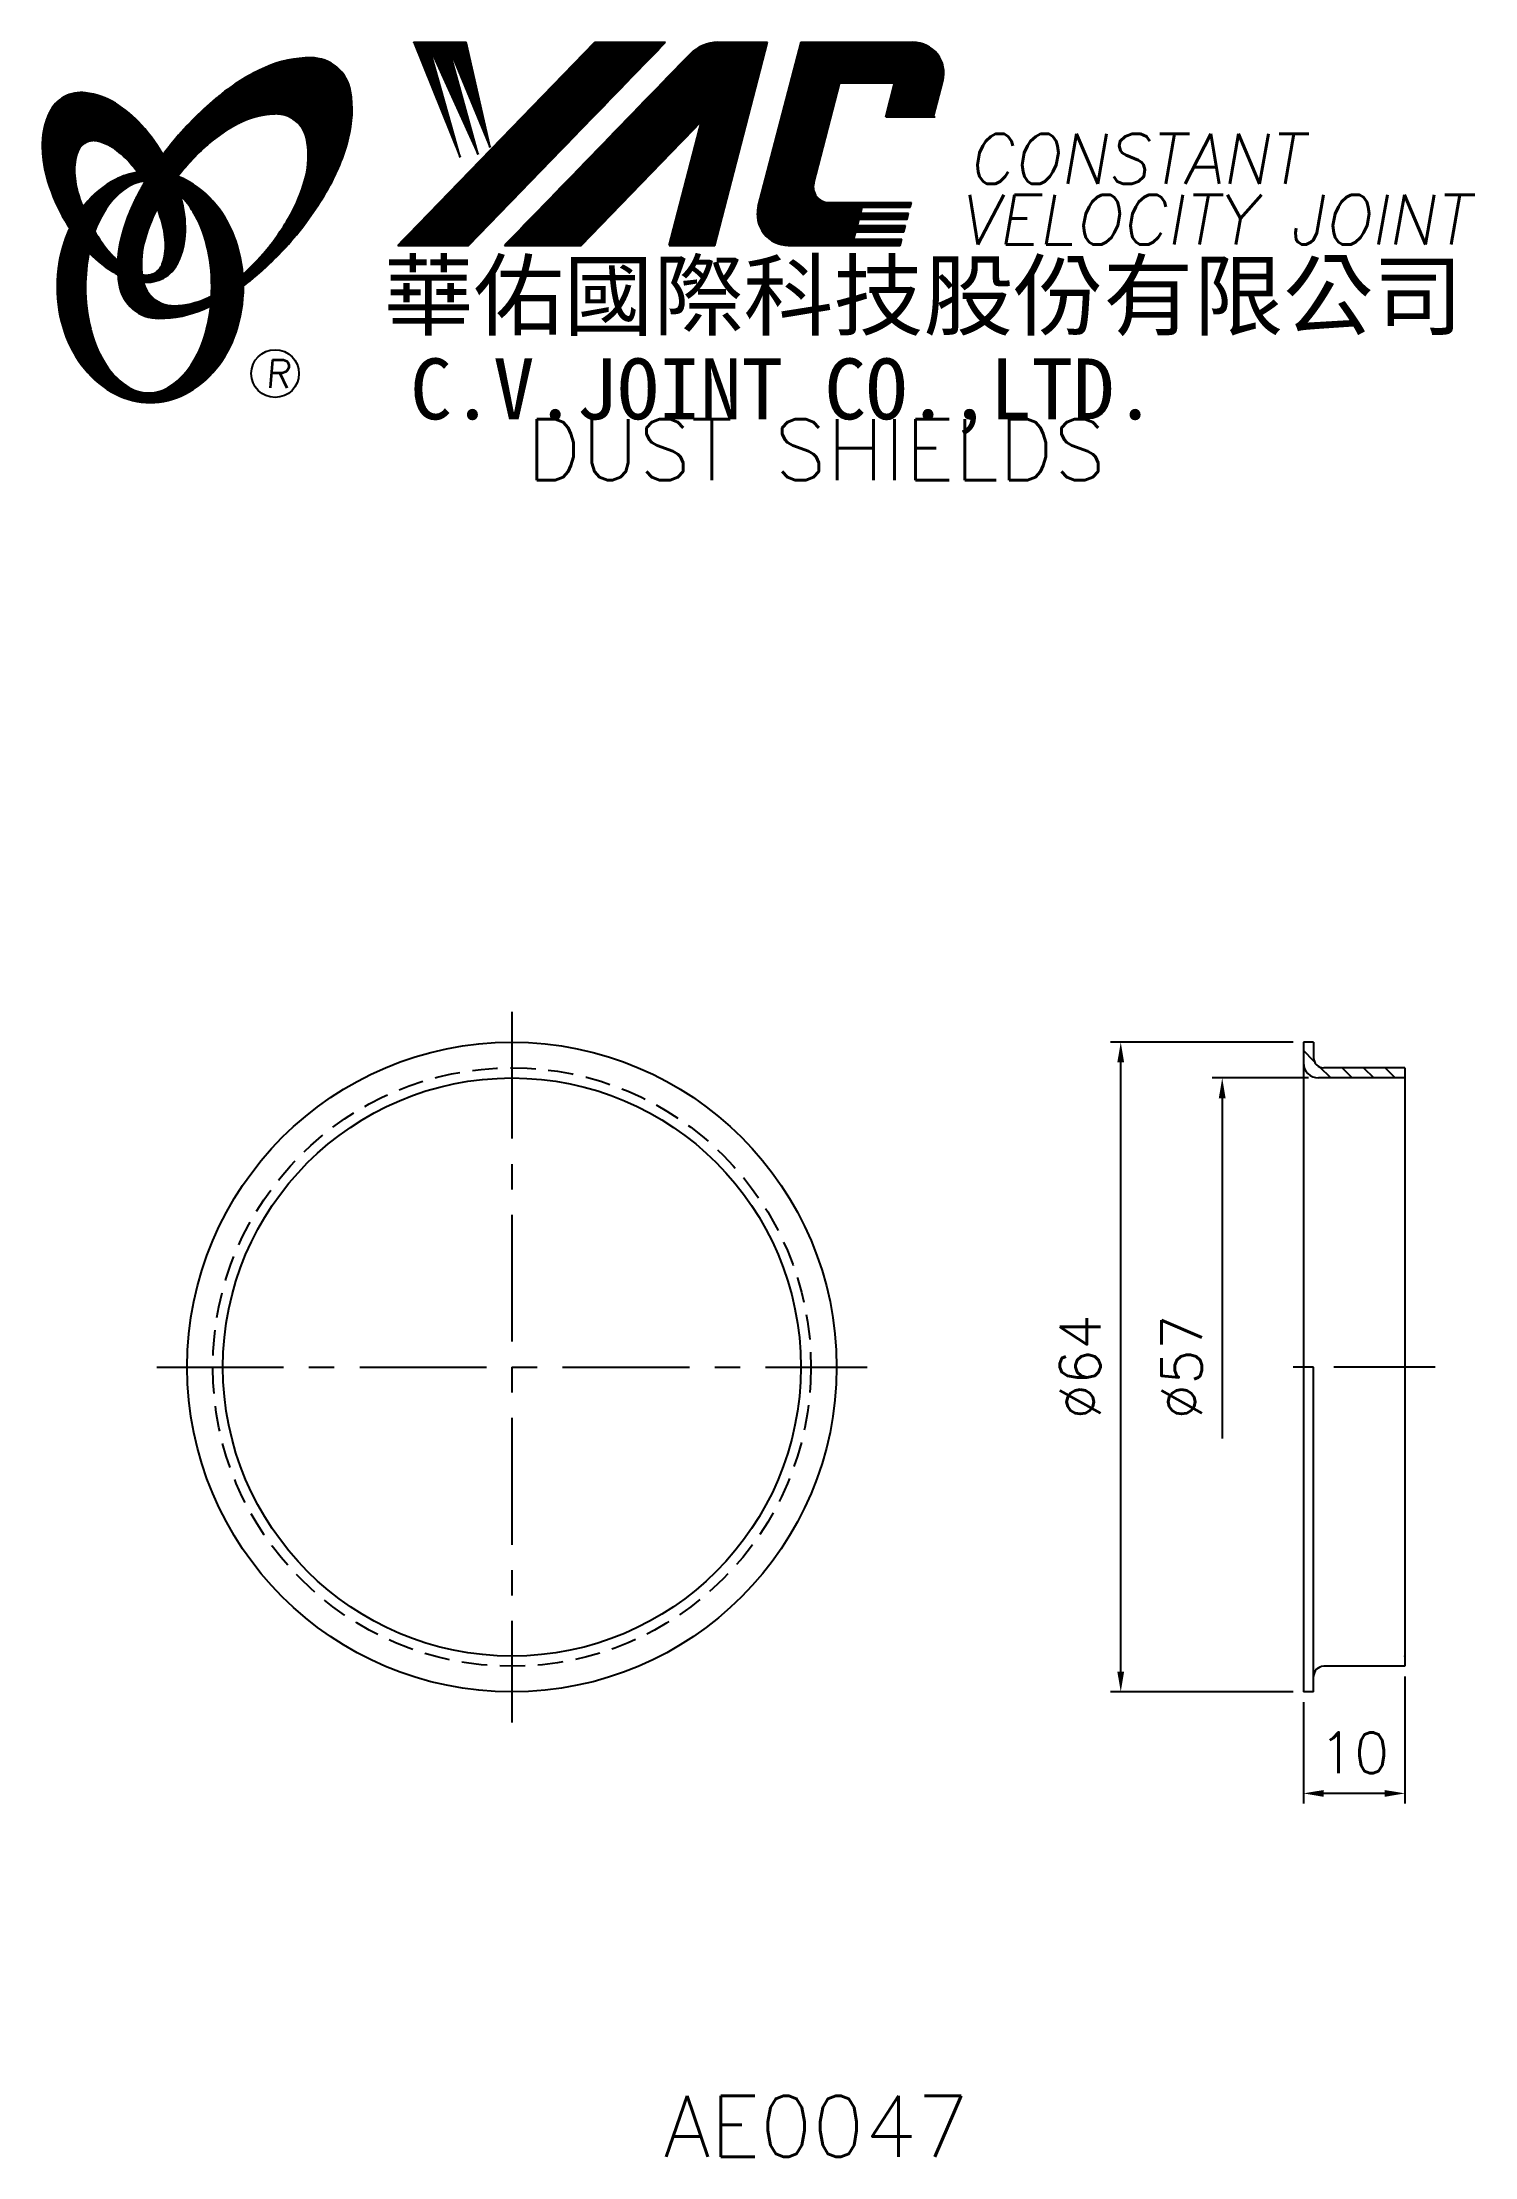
# Model space of a CAD drawing. Extents: x 83 to 224, y 1 to 210.
import ezdxf
from ezdxf.enums import TextEntityAlignment as Align

# ---------------------------------------------------------------- set-up
doc = ezdxf.new("R2010")
doc.units = 0
doc.header["$LTSCALE"] = 10
doc.header["$MEASUREMENT"] = 0
doc.linetypes.add('CENTER', pattern=[2, 1.25, -0.25, 0.25, -0.25])
doc.linetypes.add('HIDDEN', pattern=[0.375, 0.25, -0.125])
doc.layers.get('0').update_dxf_attribs({"linetype": 'CONTINUOUS'})
doc.layers.get('DEFPOINTS').update_dxf_attribs({"linetype": 'CONTINUOUS'})
doc.layers.add('4', color=4, linetype='CONTINUOUS')
doc.styles.add('CHINA', font='KAIU.TTF')
doc.styles.add('ITALICC', font='simplex.shx')
doc.dimstyles.new('STANDARD$0', dxfattribs={"dimtxt": 4, "dimasz": 2, "dimexe": 1, "dimexo": 1, "dimgap": 2, "dimtad": 1, "dimdec": 4, "dimzin": 10, "dimtxsty": 'ITALICC', "dimcen": 2, "dimclrd": 5, "dimclre": 5, "dimclrt": 18, "dimaunit": 1, "dimazin": 3, "dimtp": 0.1, "dimtfac": 0.7, "dimtdec": 4, "dimtmove": 0, "dimatfit": 3, "dimtolj": 1, "dimtzin": 10})
pattern_1 = [(45, (-16.288315, 2.159181), (-0.00883883476, 0.00883883476), [])]
pattern_2 = [(45, (152.302231, -34.145228), (-0.00727476112, 0.00727476112), [])]

# ---------------------------------------------------------------- blocks, each defined once
blk = doc.blocks.new('*D14')
at = {"color": 5, "linetype": 'BYBLOCK'}
for p, q in [((217.03, 48.62), (217.03, 36.1)), ((207.03, 46.1), (207.03, 36.1)), ((215.03, 37.1), (209.03, 37.1))]:
    blk.add_line(p, q, dxfattribs=at)
for points in [[(209.03, 37.43), (209.03, 36.76), (207.03, 37.1)], [(215.03, 37.43), (215.03, 36.76), (217.03, 37.1)]]:
    blk.add_solid(points, dxfattribs=at)
at = {"layer": 'DEFPOINTS', "color": 0, "linetype": 'BYBLOCK'}
for p in [(217.03, 49.62), (207.03, 47.1), (207.03, 37.1)]:
    blk.add_point(p, dxfattribs=at)
at = {"color": 18, "linetype": 'BYBLOCK', "insert": (212.03, 41.1), "char_height": 4, "attachment_point": 5, "style": 'ITALICC'}
blk.add_mtext('\\A1;10', dxfattribs=at)
blk = doc.blocks.new('*D15')
at = {"color": 5, "linetype": 'BYBLOCK'}
for p, q in [((207.53, 107.57), (198.03, 107.57)), ((199.03, 105.57), (199.03, 72.05))]:
    blk.add_line(p, q, dxfattribs=at)
blk.add_solid([(198.69, 105.57), (199.36, 105.57), (199.03, 107.57)], dxfattribs=at)
at = {"layer": 'DEFPOINTS', "color": 0, "linetype": 'BYBLOCK'}
for p in [(199.03, 107.57), (208.53, 107.57), (207.03, 50.62)]:
    blk.add_point(p, dxfattribs=at)
at = {"color": 18, "linetype": 'BYBLOCK', "insert": (195.03, 79.1), "char_height": 4, "attachment_point": 5, "rotation": 90, "style": 'ITALICC'}
blk.add_mtext('\\A1;∅57', dxfattribs=at)
blk = doc.blocks.new('*D16')
at = {"color": 5, "linetype": 'BYBLOCK'}
for p, q in [((206.03, 111.1), (188.03, 111.1)), ((189.03, 49.1), (189.03, 109.1)), ((206.03, 47.1), (188.03, 47.1))]:
    blk.add_line(p, q, dxfattribs=at)
for points in [[(188.69, 109.1), (189.36, 109.1), (189.03, 111.1)], [(188.69, 49.1), (189.36, 49.1), (189.03, 47.1)]]:
    blk.add_solid(points, dxfattribs=at)
at = {"layer": 'DEFPOINTS', "color": 0, "linetype": 'BYBLOCK'}
for p in [(189.03, 111.1), (207.03, 111.1), (207.03, 47.1)]:
    blk.add_point(p, dxfattribs=at)
at = {"color": 18, "linetype": 'BYBLOCK', "insert": (185.03, 79.1), "char_height": 4, "attachment_point": 5, "rotation": 90, "style": 'ITALICC'}
blk.add_mtext('\\A1;∅64', dxfattribs=at)

msp = doc.modelspace()

# ---------------------------------------------------------------- hatches: boundary and pattern name
at = {"layer": '4', "linetype": 'CONTINUOUS'}
h = msp.add_hatch(dxfattribs=at)
h.set_pattern_fill('ANSI31', color=5, scale=0.1, style=0)
h.set_pattern_definition(pattern_1)
h.paths.add_polyline_path([(144.17039, 209.59016), (137.21308, 209.59016), (117.79648, 189.5864), (124.75378, 189.5864)])
h.paths.add_polyline_path([(147.71728, 201.82459), (144.53691, 189.5864), (149.01789, 189.5864), (154.21633, 209.59016), (149.3196, 209.59016, 0.202785967), (146.58553, 208.43375), (128.2914, 189.5864), (135.83831, 189.5864)])
h.paths.add_polyline_path([(161.34439, 205.59175), (166.73811, 205.59175), (165.86909, 202.24773), (170.58591, 202.24773), (171.50263, 205.7753, 0.490800957), (168.55243, 209.59016), (157.51811, 209.59016), (153.31106, 193.40127, 0.490800957), (156.26126, 189.5864), (167.29557, 189.5864), (167.45002, 190.18072), (162.7332, 190.18072), (162.92657, 190.9248), (167.64339, 190.9248), (167.80194, 191.53494), (163.08512, 191.53494), (163.24637, 192.15541), (167.96319, 192.15541), (168.11937, 192.7564), (163.40255, 192.7564), (163.55935, 193.35978), (168.27617, 193.35978), (168.3929, 193.80897), (160.25315, 193.80897, -0.490800957), (158.77805, 195.7164)])
h = msp.add_hatch(dxfattribs=at)
h.set_pattern_fill('ANSI31', color=1, scale=0.1, style=0)
h.set_pattern_definition(pattern_1)
h.paths.add_polyline_path([(124.52845, 209.59016), (119.35113, 209.59016), (123.92189, 198.28643), (120.85595, 209.24441), (125.69069, 198.52208), (122.74268, 209.24441), (126.8699, 199.22905)])
h = msp.add_hatch(dxfattribs=at)
h.set_pattern_fill('ANSI31', color=5, scale=0.082305, style=0)
h.set_pattern_definition([(45, (-16.288315, 2.159181), (-0.00727476112, 0.00727476112), [])])
h.paths.add_polyline_path([(105.74716, 202.52769, -0.172879177), (107.68863, 201.86912, -0.172879177), (108.77592, 200.13107, -0.104527385), (108.8037, 196.80288, -0.065680101), (107.63417, 193.40092, -0.051823203), (105.19376, 189.55853, -0.044272532), (102.51878, 186.7322, -0.020203161), (102.57237, 185.59428, 0.006517006), (102.97692, 185.90635, 0.049863361), (107.53034, 190.31942, 0.049863361), (111.11998, 195.54658, 0.063682799), (112.94102, 200.17393, 0.103597411), (113.13032, 204.7579, 0.177892575), (111.78171, 207.12818, 0.177892575), (109.21932, 208.0615, 0.103597411), (104.73152, 207.10846, 0.063682799), (100.47378, 204.53938, 0.049863361), (95.92036, 200.12632, 0.016070017), (94.64966, 198.52001, -0.007061632), (94.89694, 198.08298, -0.031648676), (95.84953, 196.0464, -0.008069351), (96.28143, 196.61071, -0.051823203), (99.45981, 199.86917, -0.065680101), (102.50174, 201.78952, -0.104527385)])
h.paths.add_polyline_path([(92.67149, 189.36637, -0.065680101), (93.84102, 192.76832, -0.006063428), (94.08496, 193.24334, 0.027613469), (93.35812, 194.83141, 0.017011252), (92.8247, 195.76638, 0.007829282), (92.33072, 194.89916, 0.063682799), (90.50968, 190.27181, 0.103597411), (90.32038, 185.68784, 0.177892575), (91.66898, 183.31756, 0.177892575), (94.23137, 182.38423, 0.103597411), (98.71917, 183.33728, 0.008811776), (99.34614, 183.62736, 0.013922709), (99.42346, 184.59717, -0.009086703), (98.97345, 184.37972, -0.104527385), (95.72803, 183.64156, -0.172879177), (93.78656, 184.30012, -0.172879177), (92.69926, 186.03818, -0.104527385)])
h = msp.add_hatch(dxfattribs=at)
h.set_pattern_fill('ANSI31', color=3, scale=0.082305, style=0)
h.set_pattern_definition(pattern_2)
h.paths.add_polyline_path([(89.95065, 203.57852, 0.106488277), (87.00877, 204.61709, 0.158297415), (84.91857, 204.22205, 0.158297415), (83.45924, 202.67436, 0.106488277), (82.74843, 199.63659, 0.071723199), (83.16648, 196.32364, 0.058080454), (84.71146, 192.50825, 0.058080454), (87.09251, 189.15046, 0.071723199), (89.65775, 187.01271, 0.020895977), (90.19793, 186.71072, -0.030777155), (90.18202, 188.08694, -0.042059526), (89.08567, 189.2497, -0.04691039), (87.4665, 191.73085, -0.04691039), (86.33822, 194.47033, -0.060581117), (85.93612, 196.7324, -0.10187153), (86.24774, 198.8206, -0.185892489), (87.02783, 199.71224, -0.185892489), (88.20448, 199.85036, -0.10187153), (90.10213, 198.92483, -0.060581117), (91.73896, 197.31256, -0.04691039), (93.35812, 194.83141, -0.04691039), (94.4864, 192.09192, -0.060581117), (94.8885, 189.82986, -0.10187153), (94.57688, 187.74165, -0.185892489), (93.79679, 186.85001, -0.185892489), (92.62015, 186.71189, -0.002013383), (92.57935, 186.72252, 0.021593804), (92.69926, 186.03818, 0.006477741), (92.71727, 185.96114, 0.14950097), (94.68982, 186.36918, 0.158297415), (96.14916, 187.91687, 0.106488277), (96.85997, 190.95463, 0.071723199), (96.44192, 194.26759, 0.058080454), (94.89694, 198.08298, 0.058080454), (92.51589, 201.44077, 0.071723199)])
h = msp.add_hatch(dxfattribs=at)
h.set_pattern_fill('ANSI31', color=1, scale=0.082305, style=0)
h.set_pattern_definition(pattern_2)
h.paths.add_polyline_path([(91.04428, 195.25507, -0.120168026), (92.73607, 195.90846, 0.016865385), (92.13631, 196.7912, 0.076648372), (89.98008, 196.07228, 0.104809576), (86.89563, 193.55918, 0.005838257), (86.72868, 193.34698, 0.028089978), (87.4665, 191.73085, 0.014237292), (87.90863, 190.9458, -0.045767751), (88.83381, 192.88265, -0.106890197)])
h.paths.add_polyline_path([(87.01291, 185.50045, -0.048711043), (87.34301, 188.88079, -0.007865741), (87.09251, 189.15046, -0.037695478), (85.45663, 191.26922, 0.03042545), (84.9313, 189.96525, 0.080710289), (84.20587, 185.50045, 0.080710289), (84.9313, 181.03566, 0.089265679), (86.89563, 177.44172, 0.104809576), (89.98008, 174.92862, 0.11926607), (93.38927, 174.10369, 0.11926607), (96.79847, 174.92862, 0.104809576), (99.88292, 177.44172, 0.089265679), (101.84724, 181.03566, 0.080710289), (102.57268, 185.50045, 0.080710289), (101.84724, 189.96525, 0.089265679), (99.88292, 193.55918, 0.104809576), (96.79847, 196.07228, 0.025513357), (96.10523, 196.38503, 0.004818181), (95.84953, 196.0464, -0.023722145), (96.39074, 194.44965, -0.065307489), (97.62592, 192.88265, -0.073950765), (98.93837, 189.68492, -0.060532391), (99.44683, 185.50045, -0.060532391), (98.93837, 181.31599, -0.073950765), (97.62592, 178.11826, -0.106890197), (95.41546, 175.74584, -0.153118262), (93.22987, 175.06046, -0.153118262), (91.04428, 175.74584, -0.106890197), (88.83381, 178.11826, -0.073950765), (87.52136, 181.31599, -0.060532391)])
h = msp.add_hatch(dxfattribs=at)
h.set_pattern_fill('ANSI31', color=5, scale=12, angle=90, style=0)
h.set_pattern_definition([(135, (5.1517, 0.3014), (-1.06066, -1.06066), [])])
h.paths.add_polyline_path([(209.0263, 108.57107, -0.414213562), (208.0263, 109.57107), (208.0263, 111.09607), (207.0263, 111.09607), (207.0263, 109.07107, 0.414213562), (208.5263, 107.57107), (217.0263, 107.57107), (217.0263, 108.57107)])

# ---------------------------------------------------------------- linework, layer by layer
at = {"layer": '4', "color": 5, "linetype": 'CONTINUOUS'}
for p, q in [((117.79648, 189.5864), (137.21308, 209.59016)), ((124.75378, 189.5864), (144.17039, 209.59016)), ((128.2914, 189.5864), (146.58553, 208.43375)), ((137.21308, 209.59016), (144.17039, 209.59016)), ((149.01789, 189.5864), (154.21633, 209.59016)), ((149.3196, 209.59016), (154.21633, 209.59016)), ((153.31106, 193.40127), (157.51811, 209.59016)), ((157.51811, 209.59016), (168.55243, 209.59016)), ((158.77805, 195.7164), (161.34439, 205.59175)), ((161.34439, 205.59175), (166.73811, 205.59175)), ((165.86909, 202.24773), (166.73811, 205.59175)), ((170.58591, 202.24773), (171.50263, 205.7753)), ((165.86909, 202.24773), (170.73634, 202.24773)), ((135.83831, 189.5864), (147.71728, 201.82459)), ((144.53691, 189.5864), (147.71728, 201.82459)), ((160.25315, 193.80897), (168.3929, 193.80897)), ((168.27617, 193.35978), (168.3929, 193.80897)), ((163.08512, 191.53494), (163.24637, 192.15541)), ((163.24637, 192.15541), (167.96319, 192.15541)), ((163.40255, 192.7564), (163.55935, 193.35978)), ((163.40255, 192.7564), (168.11937, 192.7564)), ((163.55935, 193.35978), (168.27617, 193.35978)), ((167.96319, 192.15541), (168.11937, 192.7564)), ((117.79648, 189.5864), (124.75378, 189.5864)), ((128.2914, 189.5864), (135.83831, 189.5864)), ((144.53691, 189.5864), (149.01789, 189.5864)), ((156.26126, 189.5864), (167.29557, 189.5864)), ((162.7332, 190.18072), (162.92657, 190.9248)), ((162.7332, 190.18072), (167.45002, 190.18072)), ((162.92657, 190.9248), (167.64339, 190.9248)), ((163.08512, 191.53494), (167.80194, 191.53494)), ((167.29557, 189.5864), (167.45002, 190.18072)), ((167.64339, 190.9248), (167.80194, 191.53494))]:
    msp.add_line(p, q, dxfattribs=at)
at = {"layer": '4', "color": 1, "linetype": 'CONTINUOUS'}
for p, q in [((119.35113, 209.59016), (124.52845, 209.59016)), ((119.35113, 209.59016), (123.92189, 198.28643)), ((120.85595, 209.24441), (125.69069, 198.52208)), ((123.92189, 198.28643), (120.85595, 209.24441)), ((125.69069, 198.52208), (122.74268, 209.24441)), ((122.74268, 209.24441), (126.8699, 199.22905)), ((126.8699, 199.22905), (124.52845, 209.59016))]:
    msp.add_line(p, q, dxfattribs=at)
at = {"layer": '4', "color": 5, "linetype": 'CENTER'}
for p, q in [((129.02628, 114.09607), (129.02628, 44.09607)), ((94.02628, 79.09607), (164.02628, 79.09607))]:
    msp.add_line(p, q, dxfattribs=at)
at = {"layer": '4', "color": 7, "linetype": 'CONTINUOUS'}
for p, q in [((207.0263, 111.09607), (207.0263, 47.09607)), ((208.0263, 111.09607), (207.0263, 111.09607)), ((208.0263, 111.09607), (208.0263, 109.57107)), ((217.0263, 108.57107), (209.0263, 108.57107)), ((217.0263, 108.57107), (217.0263, 49.62107)), ((217.0263, 107.57107), (208.5263, 107.57107)), ((208.0263, 47.09607), (208.0263, 79.09607)), ((217.0263, 49.62107), (209.0263, 49.62107)), ((208.0263, 47.09607), (207.0263, 47.09607))]:
    msp.add_line(p, q, dxfattribs=at)
at = {"layer": '4', "color": 5, "linetype": 'CENTER', "ltscale": 0.8}
msp.add_line((220.0263, 79.09607), (204.0263, 79.09607), dxfattribs=at)
at = {"layer": '4', "color": 5, "linetype": 'CONTINUOUS'}
for points in [[(102.57237, 185.59428, 0.006517006), (102.97692, 185.90635, 0.049863361), (107.53034, 190.31942, 0.049863361), (111.11998, 195.54658, 0.063682799), (112.94102, 200.17393, 0.103597411), (113.13032, 204.7579, 0.177892575), (111.78171, 207.12818, 0.177892575), (109.21932, 208.0615, 0.103597411), (104.73152, 207.10846, 0.063682799), (100.47378, 204.53938, 0.049863361), (95.92036, 200.12632, 0.016070017), (94.64966, 198.52001)], [(102.51878, 186.7322, 0.044272532), (105.19376, 189.55853, 0.051823203), (107.63417, 193.40092, 0.065680101), (108.8037, 196.80288, 0.104527385), (108.77592, 200.13107, 0.172879177), (107.68863, 201.86912, 0.172879177), (105.74716, 202.52769, 0.104527385), (102.50174, 201.78952, 0.065680101), (99.45981, 199.86917, 0.051823203), (96.28143, 196.61071, 0.008069351), (95.84953, 196.0464)], [(92.8247, 195.76638, 0.007829282), (92.33072, 194.89916, 0.063682799), (90.50968, 190.27181, 0.103597411), (90.32038, 185.68784, 0.177892575), (91.66898, 183.31756, 0.177892575), (94.23137, 182.38423, 0.103597411), (98.71917, 183.33728, 0.008811776), (99.34614, 183.62736, 0.008811776)], [(94.08496, 193.24334, 0.006063428), (93.84102, 192.76832, 0.065680101), (92.67149, 189.36637, 0.104527385), (92.69926, 186.03818, 0.172879177), (93.78656, 184.30012, 0.172879177), (95.72803, 183.64156, 0.104527385), (98.97345, 184.37972, 0.009086703), (99.42346, 184.59717, 0.009086703)]]:
    msp.add_lwpolyline(points, format="xyb", dxfattribs=at)
at = {"layer": '4', "color": 3, "linetype": 'CONTINUOUS'}
for points in [[(92.71727, 185.96114, 0.14950097), (94.68982, 186.36918, 0.158297415), (96.14916, 187.91687, 0.106488277), (96.85997, 190.95463, 0.071723199), (96.44192, 194.26759, 0.058080454), (94.89694, 198.08298, 0.058080454), (92.51589, 201.44077, 0.071723199), (89.95065, 203.57852, 0.106488277), (87.00877, 204.61709, 0.158297415), (84.91857, 204.22205, 0.158297415), (83.45924, 202.67436, 0.106488277), (82.74843, 199.63659, 0.071723199), (83.16648, 196.32364, 0.058080454), (84.71146, 192.50825, 0.058080454), (87.09251, 189.15046, 0.071723199), (89.65775, 187.01271, 0.020895977), (90.19793, 186.71072, 0.020895977)], [(92.57935, 186.72252, 0.002013383), (92.62015, 186.71189, 0.185892489), (93.79679, 186.85001, 0.185892489), (94.57688, 187.74165, 0.10187153), (94.8885, 189.82986, 0.060581117), (94.4864, 192.09192, 0.04691039), (93.35812, 194.83141, 0.04691039), (91.73896, 197.31256, 0.060581117), (90.10213, 198.92483, 0.10187153), (88.20448, 199.85036, 0.185892489), (87.02783, 199.71224, 0.185892489), (86.24774, 198.8206, 0.10187153), (85.93612, 196.7324, 0.060581117), (86.33822, 194.47033, 0.04691039), (87.4665, 191.73085, 0.04691039), (89.08567, 189.2497, 0.042059526), (90.18202, 188.08694, 0.042059526)]]:
    msp.add_lwpolyline(points, format="xyb", dxfattribs=at)
at = {"layer": '4', "color": 1, "linetype": 'CONTINUOUS'}
for points in [[(85.45663, 191.26922, 0.03042545), (84.9313, 189.96525, 0.080710289), (84.20587, 185.50045, 0.080710289), (84.9313, 181.03566, 0.089265679), (86.89563, 177.44172, 0.104809576), (89.98008, 174.92862, 0.11926607), (93.38927, 174.10369, 0.11926607), (96.79847, 174.92862, 0.104809576), (99.88292, 177.44172, 0.089265679), (101.84724, 181.03566, 0.080710289), (102.57268, 185.50045, 0.080710289), (101.84724, 189.96525, 0.089265679), (99.88292, 193.55918, 0.104809576), (96.79847, 196.07228, 0.025513357), (96.10523, 196.38503, 0.025513357)], [(92.13631, 196.7912, 0.076648372), (89.98008, 196.07228, 0.104809576), (86.89563, 193.55918, 0.005838257), (86.72868, 193.34698, 0.005838257)], [(92.73607, 195.90846, 0.120168026), (91.04428, 195.25507, 0.106890197), (88.83381, 192.88265, 0.045767751), (87.90863, 190.9458, 0.045767751)], [(87.34301, 188.88079, 0.048711043), (87.01291, 185.50045, 0.060532391), (87.52136, 181.31599, 0.073950765), (88.83381, 178.11826, 0.106890197), (91.04428, 175.74584, 0.153118262), (93.22987, 175.06046, 0.153118262), (95.41546, 175.74584, 0.106890197), (97.62592, 178.11826, 0.073950765), (98.93837, 181.31599, 0.060532391), (99.44683, 185.50045, 0.060532391), (98.93837, 189.68492, 0.073950765), (97.62592, 192.88265, 0.065307489), (96.39074, 194.44965)]]:
    msp.add_lwpolyline(points, format="xyb", dxfattribs=at)
at = {"layer": '4', "color": 5, "linetype": 'CONTINUOUS'}
msp.add_circle((105.69351, 176.95473), 2.35282, dxfattribs=at)
at = {"layer": '4', "color": 7, "linetype": 'CONTINUOUS'}
for radius in [32, 28.475]:
    msp.add_circle((129.02628, 79.09607), radius, dxfattribs=at)
at = {"layer": '4', "color": 5, "linetype": 'HIDDEN'}
msp.add_circle((129.02628, 79.09607), 29.475, dxfattribs=at)
at = {"layer": '4', "color": 5, "linetype": 'CONTINUOUS'}
for centre, radius, start, end in [((149.3196, 205.77992), 3.81024, 90, 135.8533387), ((168.55243, 206.54197), 3.04819, 345.4326059, 90), ((160.25315, 195.33307), 1.5241, 165.4326059, 270), ((156.26126, 192.6346), 3.04819, 165.4326059, 270)]:
    msp.add_arc(centre, radius, start, end, dxfattribs=at)
at = {"layer": '4', "color": 7, "linetype": 'CONTINUOUS'}
for centre, radius, start, end in [((208.5263, 109.07107), 1.5, 180, 270), ((209.0263, 109.57107), 1, 180, 270), ((209.0263, 48.62107), 1, 90, 180)]:
    msp.add_arc(centre, radius, start, end, dxfattribs=at)
for p in [(217.0263, 107.57107), (217.0263, 50.62107)]:
    msp.add_point(p, dxfattribs=at)

# ---------------------------------------------------------------- texts
at = {"layer": '4', "color": 5, "linetype": 'CONTINUOUS', "style": 'ITALICC'}
for s, height, oblique, p in [('CONSTANT', 4.9, 10, (173.94529, 195.65687)), ('VELOCITY JOINT', 4.9, 10, (173.06706, 189.66149)), ('R', 2.75625, 5, (104.73483, 175.54513))]:
    msp.add_text(s, height=height, dxfattribs=dict(at, oblique=oblique)).set_placement(p)
at = {"layer": '4', "color": 7, "linetype": 'CONTINUOUS', "style": 'CHINA'}
for s, height, p in [('華佑國際科技股份有限公司', 6.5, (116.38312, 181.39656)), ('C.V.JOINT CO.,LTD.', 6, (119.01176, 172.45034))]:
    msp.add_text(s, height=height, dxfattribs=at).set_placement(p)
at = {"layer": '4', "color": 18, "linetype": 'CONTINUOUS', "style": 'ITALICC'}
for s, p in [('DUST SHIELDS', (159.01448, 166.45752)), ('AE0047', (159.01448, 1.31013))]:
    msp.add_text(s, height=6, dxfattribs=at).set_placement(p, align=Align.CENTER)

# ---------------------------------------------------------------- dimensions: what is measured, and where the dimension line sits
at = {"layer": '4', "color": 7, "linetype": 'CONTINUOUS'}
dim = msp.add_linear_dim(base=(189.0263, 111.09607), p1=(207.0263, 47.09607), p2=(207.0263, 111.09607), angle=90, text='%%C64', dimstyle='STANDARD$0', dxfattribs=at)
dim.commit()
dim.dimension.update_dxf_attribs({"geometry": '*D16', "text_midpoint": (185.0263, 79.09607)})
dim = msp.add_linear_dim(base=(199.02632, 107.57107), p1=(207.0263, 50.62107), p2=(208.5263, 107.57107), angle=90, text='%%C57', dimstyle='STANDARD$0', override={"dimcen": -2, "dimse1": 1, "dimsd1": 1}, dxfattribs=at)
dim.commit()
dim.dimension.update_dxf_attribs({"geometry": '*D15', "text_midpoint": (195.02632, 79.09607)})
dim = msp.add_linear_dim(base=(207.0263, 37.09605), p1=(217.0263, 49.62107), p2=(207.0263, 47.09607), text='10', dimstyle='STANDARD$0', dxfattribs=at)
dim.commit()
dim.dimension.update_dxf_attribs({"geometry": '*D14', "text_midpoint": (212.0263, 41.09605)})

doc.saveas('drawing.dxf')
